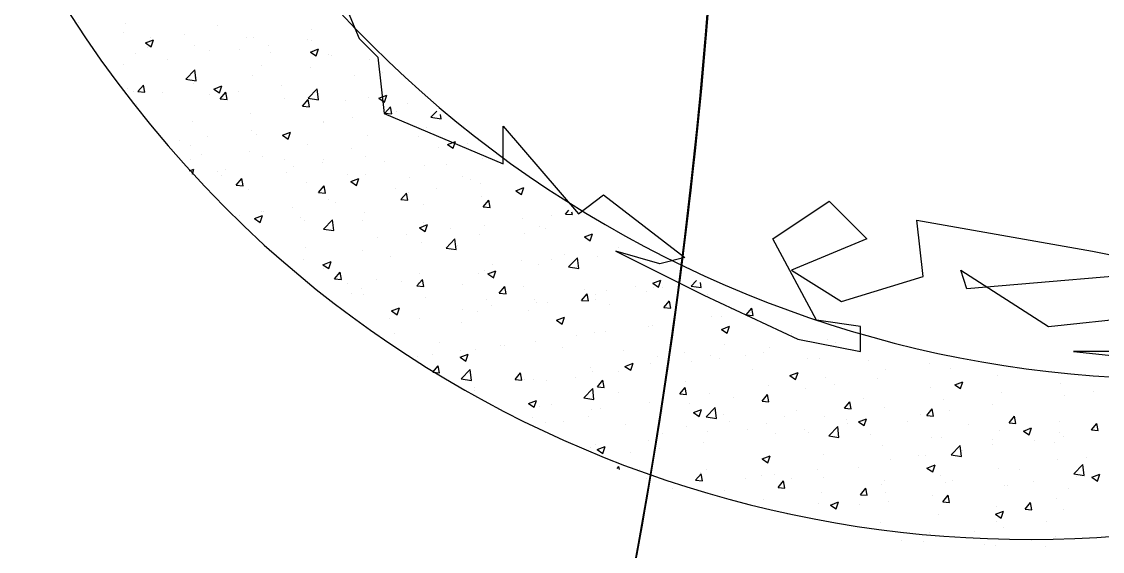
# Model space of a CAD drawing. Extents: x 652 to 897, y 187 to 370.
# Drawn here: x 831.8909 to 832.3383, y 221.514 to 221.7333 of the extents above; entities that cross this region are included whole.
import ezdxf

# ---------------------------------------------------------------- set-up
doc = ezdxf.new("R2010")
doc.units = 0
doc.layers.get('0').update_dxf_attribs({"linetype": 'CONTINUOUS'})
doc.layers.add('40', color=3, linetype='CONTINUOUS')
doc.layers.add('ROAD', color=1, linetype='CONTINUOUS')

# ---------------------------------------------------------------- blocks, each defined once
blk = doc.blocks.new('PLANT90')
for start, end in [(98.1984, 120.32897), (53.1984, 75.32897), (143.1984, 165.32897), (8.1984, 30.32897), (188.1984, 210.32897), (323.1984, 345.32897), (233.1984, 255.32897), (278.1984, 300.32897)]:
    blk.add_arc((121.22, -11.9), 5000, start, end)
blk = doc.blocks.new('WH34')
at = {"layer": '40', "color": 3}
for p, q in [((-235.89, -152.74), (-235.89, -152.74)), ((-225.78, -152.83), (-225.78, -152.83)), ((-226.06, -154.72), (-226.06, -154.72)), ((-212.72, -155.28), (-212.72, -155.28)), ((-205.56, -153.36), (-205.56, -153.36)), ((-185.12, -154.22), (-185.12, -154.22)), ((-221.35, -157.08), (-219.6, -156.41)), ((-221.35, -157.08), (-220.11, -157.92)), ((-220.14, -155.87), (-220.14, -155.87)), ((-220.11, -157.92), (-219.6, -156.41)), ((-210.58, -157.58), (-210.58, -157.58)), ((-199.37, -155.85), (-199.37, -155.85)), ((-197.74, -155.82), (-197.74, -155.82)), ((-186.03, -156.41), (-186.03, -156.41)), ((-185.12, -156.47), (-185.12, -156.47)), ((-223.56, -159.46), (-223.56, -159.46)), ((-220.79, -158.08), (-220.79, -158.08)), ((-207.45, -158.64), (-207.45, -158.64)), ((-200.84, -158.54), (-200.84, -158.54)), ((-194.58, -157.72), (-194.58, -157.72)), ((-194.1, -159.21), (-194.1, -159.21)), ((-185.42, -159.08), (-183.67, -158.41)), ((-185.42, -159.08), (-184.18, -159.92)), ((-184.18, -159.92), (-183.67, -158.41)), ((-181.43, -159.61), (-181.43, -159.61)), ((-180.76, -159.77), (-180.76, -159.77)), ((-226.1, -161.86), (-226.1, -161.86)), ((-216.63, -160.62), (-216.63, -160.62)), ((-196.01, -162.11), (-196.01, -162.11)), ((-172.44, -160.67), (-172.44, -160.67)), ((-212.54, -164.99), (-210.6, -162.96)), ((-210.32, -165.34), (-210.6, -162.96)), ((-210.59, -164.61), (-210.59, -164.61)), ((-198.05, -164.15), (-198.05, -164.15)), ((-185.42, -162.55), (-185.42, -162.55)), ((-175.9, -164.25), (-175.9, -164.25)), ((-169.64, -163.43), (-169.64, -163.43)), ((-225.17, -167.12), (-225.17, -167.12)), ((-222.96, -167.71), (-221.76, -166.27)), ((-221.47, -167.84), (-221.76, -166.27)), ((-212.54, -164.99), (-210.32, -165.33)), ((-210.88, -165.91), (-210.88, -165.91)), ((-206.43, -167.14), (-204.68, -166.47)), ((-205.19, -167.98), (-204.68, -166.47)), ((-191.69, -166.33), (-191.69, -166.33)), ((-185.86, -169.13), (-183.92, -167.1)), ((-183.64, -169.47), (-183.92, -167.1)), ((-223.87, -167.78), (-223.87, -167.78)), ((-222.96, -167.71), (-221.47, -167.84)), ((-217.69, -167.99), (-217.69, -167.99)), ((-207.42, -168.4), (-207.42, -168.4)), ((-206.43, -167.14), (-205.18, -167.98)), ((-205.03, -169.28), (-203.82, -167.84)), ((-205.03, -169.28), (-203.53, -169.41)), ((-204.35, -168.56), (-204.35, -168.56)), ((-203.54, -169.41), (-203.82, -167.84)), ((-201.16, -167.58), (-201.16, -167.58)), ((-191, -169.12), (-191, -169.12)), ((-187.1, -170.84), (-185.89, -169.41)), ((-185.6, -170.98), (-185.89, -169.41)), ((-185.86, -169.13), (-183.64, -169.47)), ((-172.74, -168.99), (-172.74, -168.99)), ((-170.5, -169.14), (-168.75, -168.47)), ((-170.5, -169.14), (-169.26, -169.98)), ((-169.26, -169.99), (-168.75, -168.48)), ((-223.21, -170.48), (-223.21, -170.48)), ((-187.1, -170.84), (-185.6, -170.98)), ((-185.72, -170.87), (-185.72, -170.87)), ((-177.66, -169.68), (-177.66, -169.68)), ((-169.17, -172.41), (-167.96, -170.98)), ((-167.67, -172.55), (-167.96, -170.98)), ((-164.31, -170.25), (-164.31, -170.25)), ((-198.35, -172.47), (-198.35, -172.47)), ((-182.48, -174.11), (-182.48, -174.11)), ((-176.22, -173.29), (-176.22, -173.29)), ((-169.17, -172.41), (-167.67, -172.54)), ((-167.89, -172.02), (-167.89, -172.02)), ((-166.75, -172.04), (-166.75, -172.04)), ((-159.18, -173.26), (-157.9, -171.93)), ((-159.18, -173.26), (-156.96, -173.61)), ((-156.96, -173.61), (-157.07, -172.65)), ((-211.19, -174.23), (-211.19, -174.23)), ((-198.27, -176.19), (-198.27, -176.19)), ((-191.51, -177.21), (-189.76, -176.54)), ((-190.26, -178.05), (-189.76, -176.54)), ((-182.47, -174.53), (-182.47, -174.53)), ((-160.21, -175.56), (-160.21, -175.56)), ((-214, -178.26), (-214, -178.26)), ((-207.74, -177.44), (-207.74, -177.44)), ((-197.05, -177.03), (-197.05, -177.03)), ((-191.51, -177.21), (-190.26, -178.05)), ((-173.04, -177.32), (-173.04, -177.32)), ((-161.9, -177.51), (-161.9, -177.51)), ((-155.58, -179.21), (-153.83, -178.54)), ((-154.34, -180.05), (-153.83, -178.54)), ((-211.63, -179.53), (-211.63, -179.53)), ((-198.66, -180.79), (-198.66, -180.79)), ((-186.03, -179.19), (-186.03, -179.19)), ((-176.48, -180.02), (-176.48, -180.02)), ((-157.54, -179.82), (-157.54, -179.82)), ((-155.58, -179.21), (-154.33, -180.05)), ((-151.28, -179), (-151.28, -179)), ((-211.49, -182.55), (-211.49, -182.55)), ((-209.21, -181.33), (-209.21, -181.33)), ((-195.87, -181.89), (-195.87, -181.89)), ((-191.06, -182.52), (-191.06, -182.52)), ((-182.8, -183.15), (-182.8, -183.15)), ((-182.52, -182.46), (-182.52, -182.46)), ((-173.33, -181.9), (-173.33, -181.9)), ((-169.18, -183.02), (-169.18, -183.02)), ((-155.83, -183.59), (-155.83, -183.59)), ((-147.88, -182.28), (-147.88, -182.28)), ((-211.74, -184.97), (-210.76, -184.6)), ((-211.11, -185.65), (-210.76, -184.6)), ((-205.64, -185.02), (-205.64, -185.02)), ((-203.94, -184.69), (-203.94, -184.69)), ((-190.6, -185.25), (-190.6, -185.25)), ((-189.06, -183.97), (-189.06, -183.97)), ((-177.25, -185.82), (-177.25, -185.82)), ((-173.35, -185.64), (-173.35, -185.64)), ((-160.51, -183.88), (-160.51, -183.88)), ((-204.85, -186.05), (-204.85, -186.05)), ((-201.56, -188.08), (-200.35, -186.64)), ((-201.56, -188.08), (-200.07, -188.21)), ((-200.07, -188.21), (-200.36, -186.65)), ((-186.33, -187.51), (-186.33, -187.51)), ((-183.63, -189.65), (-182.42, -188.21)), ((-182.14, -189.78), (-182.42, -188.22)), ((-176.58, -187.27), (-174.83, -186.6)), ((-176.58, -187.27), (-175.34, -188.11)), ((-175.34, -188.11), (-174.83, -186.6)), ((-163.91, -186.38), (-163.91, -186.38)), ((-152.35, -186.26), (-152.35, -186.26)), ((-150.56, -186.94), (-150.56, -186.94)), ((-148.39, -187.61), (-148.39, -187.61)), ((-198.96, -189.11), (-198.96, -189.11)), ((-183.63, -189.65), (-182.13, -189.78)), ((-166.93, -188.76), (-166.93, -188.76)), ((-165.7, -191.22), (-164.49, -189.78)), ((-164.2, -191.35), (-164.49, -189.78)), ((-164.12, -189.68), (-164.12, -189.68)), ((-157.86, -188.86), (-157.86, -188.86)), ((-148.19, -190.6), (-148.19, -190.6)), ((-140.65, -189.28), (-138.9, -188.6)), ((-140.65, -189.28), (-139.41, -190.11)), ((-139.41, -190.12), (-138.91, -188.61)), ((-189.38, -193.01), (-189.38, -193.01)), ((-181.51, -191.27), (-181.51, -191.27)), ((-179.91, -191.76), (-179.91, -191.76)), ((-165.7, -191.22), (-164.2, -191.35)), ((-160.82, -192.2), (-160.82, -192.2)), ((-147.77, -192.79), (-146.56, -191.35)), ((-147.77, -192.79), (-146.27, -192.92)), ((-146.27, -192.92), (-146.56, -191.35)), ((-200.84, -194.6), (-200.84, -194.6)), ((-197.59, -195.34), (-195.84, -194.67)), ((-197.59, -195.34), (-196.35, -196.18)), ((-196.35, -196.18), (-195.84, -194.67)), ((-196.09, -193.77), (-196.09, -193.77)), ((-195.63, -193.83), (-195.63, -193.83)), ((-187.5, -195.17), (-187.5, -195.17)), ((-173.65, -193.96), (-173.65, -193.96)), ((-132.92, -194.57), (-132.92, -194.57)), ((-129.83, -194.36), (-129.11, -193.5)), ((-129.83, -194.36), (-128.34, -194.49)), ((-128.34, -194.49), (-128.44, -193.93)), ((-199.26, -197.44), (-199.26, -197.44)), ((-186.64, -195.83), (-186.64, -195.83)), ((-182.55, -197.62), (-180.6, -195.59)), ((-182.55, -197.62), (-180.32, -197.96)), ((-180.33, -197.96), (-180.6, -195.59)), ((-174.15, -195.73), (-174.15, -195.73)), ((-161.66, -197.34), (-159.91, -196.67)), ((-161.66, -197.34), (-160.42, -198.18)), ((-160.81, -196.29), (-160.81, -196.29)), ((-160.42, -198.18), (-159.91, -196.67)), ((-154.97, -197.47), (-154.97, -197.47)), ((-147.46, -196.86), (-147.46, -196.86)), ((-139.18, -195.39), (-139.18, -195.39)), ((-135.51, -197.05), (-135.51, -197.05)), ((-134.12, -197.42), (-134.12, -197.42)), ((-170.69, -199.54), (-170.69, -199.54)), ((-164.44, -198.72), (-164.44, -198.72)), ((-155.87, -201.76), (-153.92, -199.73)), ((-153.64, -202.1), (-153.92, -199.73)), ((-148.49, -198.92), (-148.49, -198.92)), ((-138.8, -198.68), (-138.8, -198.68)), ((-125.73, -199.34), (-123.98, -198.67)), ((-125.73, -199.34), (-124.49, -200.18)), ((-124.49, -200.18), (-123.98, -198.67)), ((-186.48, -201.62), (-186.48, -201.62)), ((-173.96, -202.28), (-173.96, -202.28)), ((-161.12, -200.52), (-161.12, -200.52)), ((-155.87, -201.76), (-153.64, -202.1)), ((-153.38, -201.18), (-153.38, -201.18)), ((-118.23, -201.66), (-118.23, -201.66)), ((-186.94, -204.16), (-186.94, -204.16)), ((-182.67, -205.4), (-180.92, -204.73)), ((-181.42, -206.24), (-180.92, -204.73)), ((-167.96, -203.68), (-167.96, -203.68)), ((-139.5, -204.43), (-139.5, -204.43)), ((-132.81, -204.16), (-132.81, -204.16)), ((-130.03, -203.18), (-130.03, -203.18)), ((-129.19, -205.89), (-127.24, -203.86)), ((-126.96, -206.24), (-127.24, -203.87)), ((-122.98, -203.61), (-122.98, -203.61)), ((-182.67, -205.4), (-181.42, -206.24)), ((-182.54, -206.18), (-182.54, -206.18)), ((-180.16, -208.45), (-178.95, -207.02)), ((-178.67, -208.59), (-178.96, -207.02)), ((-147.39, -206.67), (-147.39, -206.67)), ((-146.74, -207.4), (-144.99, -206.73)), ((-145.76, -205.25), (-145.76, -205.25)), ((-145.5, -208.25), (-144.99, -206.74)), ((-135.81, -205.37), (-135.81, -205.37)), ((-129.19, -205.89), (-126.96, -206.24)), ((-180.16, -208.45), (-178.67, -208.59)), ((-179.02, -208.5), (-179.02, -208.5)), ((-177.27, -209.4), (-177.27, -209.4)), ((-171.01, -208.58), (-171.01, -208.58)), ((-165.67, -209.07), (-165.67, -209.07)), ((-162.23, -210.02), (-161.02, -208.59)), ((-161.97, -209.17), (-161.97, -209.17)), ((-161.54, -207.33), (-161.54, -207.33)), ((-161.42, -208.84), (-161.42, -208.84)), ((-160.73, -210.16), (-161.02, -208.59)), ((-148.8, -207.24), (-148.8, -207.24)), ((-146.74, -207.4), (-145.49, -208.24)), ((-110.81, -209.41), (-109.06, -208.73)), ((-110.81, -209.41), (-109.57, -210.25)), ((-109.57, -210.25), (-109.06, -208.74)), ((-105.09, -208.89), (-105.09, -208.89)), ((-102.5, -210.03), (-101.34, -208.82)), ((-100.28, -210.38), (-100.41, -209.25)), ((-176.55, -211.67), (-176.55, -211.67)), ((-174.26, -210.6), (-174.26, -210.6)), ((-162.23, -210.02), (-160.73, -210.15)), ((-152.33, -209.63), (-152.33, -209.63)), ((-144.3, -211.59), (-143.09, -210.16)), ((-144.3, -211.59), (-142.8, -211.72)), ((-142.8, -211.73), (-143.09, -210.16)), ((-138.98, -210.2), (-138.98, -210.2)), ((-126.37, -213.16), (-125.16, -211.72)), ((-125.64, -210.76), (-125.64, -210.76)), ((-124.87, -213.29), (-125.16, -211.73)), ((-120.82, -210.96), (-120.82, -210.96)), ((-114.56, -210.14), (-114.56, -210.14)), ((-112.29, -211.32), (-112.29, -211.32)), ((-110.65, -210.33), (-110.65, -210.33)), ((-108.68, -210.41), (-108.68, -210.41)), ((-102.5, -210.03), (-100.28, -210.38)), ((-173.75, -211.86), (-173.75, -211.86)), ((-160.4, -212.43), (-160.4, -212.43)), ((-147.06, -212.99), (-147.06, -212.99)), ((-136.61, -213.04), (-136.61, -213.04)), ((-136.12, -213.69), (-136.12, -213.69)), ((-133.71, -213.55), (-133.71, -213.55)), ((-126.37, -213.16), (-124.87, -213.29)), ((-123.28, -211.93), (-123.28, -211.93)), ((-123.26, -212.91), (-123.26, -212.91)), ((-120.37, -214.12), (-120.37, -214.12)), ((-108.43, -214.73), (-107.23, -213.29)), ((-106.94, -214.86), (-107.23, -213.3)), ((-98.95, -211.89), (-98.95, -211.89)), ((-167.74, -215.47), (-165.99, -214.8)), ((-167.74, -215.47), (-166.5, -216.31)), ((-166.5, -216.31), (-165.99, -214.8)), ((-152.33, -215.11), (-152.33, -215.11)), ((-149.1, -215.57), (-149.1, -215.57)), ((-146.07, -214.29), (-146.07, -214.29)), ((-137.84, -215.42), (-137.84, -215.42)), ((-108.43, -214.73), (-106.94, -214.86)), ((-107.02, -214.68), (-107.02, -214.68)), ((-93.68, -215.25), (-93.68, -215.25)), ((-90.5, -216.3), (-89.3, -214.86)), ((-90.5, -216.3), (-89.01, -216.43)), ((-89.62, -215.85), (-89.62, -215.85)), ((-89.01, -216.43), (-89.3, -214.86)), ((-168.12, -217.19), (-168.12, -217.19)), ((-161.73, -217.17), (-161.73, -217.17)), ((-152.42, -217.92), (-152.42, -217.92)), ((-131.82, -217.47), (-130.06, -216.8)), ((-131.82, -217.47), (-130.57, -218.31)), ((-130.57, -218.31), (-130.07, -216.8)), ((-111.67, -218.75), (-111.67, -218.75)), ((-110.96, -218.65), (-110.96, -218.65)), ((-97.97, -216.78), (-97.97, -216.78)), ((-95.89, -219.47), (-94.14, -218.8)), ((-95.88, -216.68), (-95.88, -216.68)), ((-94.64, -220.31), (-94.14, -218.8)), ((-167, -220.42), (-167, -220.42)), ((-127.39, -220.83), (-127.39, -220.83)), ((-123.58, -220.25), (-123.58, -220.25)), ((-121.14, -220), (-121.14, -220)), ((-95.89, -219.47), (-94.64, -220.31)), ((-80.56, -220.32), (-80.56, -220.32)), ((-157.3, -222.34), (-157.3, -222.34)), ((-143.96, -222.9), (-143.96, -222.9)), ((-143.18, -222.9), (-143.18, -222.9)), ((-136.42, -222.01), (-136.42, -222.01)), ((-130.61, -223.47), (-130.61, -223.47)), ((-95.14, -222.83), (-95.14, -222.83)), ((-85.44, -223.34), (-85.44, -223.34)), ((-72.81, -221.74), (-72.81, -221.74)), ((-70.94, -222.39), (-70.94, -222.39)), ((-162.03, -225.49), (-162.03, -225.49)), ((-158.91, -224.97), (-158.91, -224.97)), ((-152.82, -225.53), (-151.07, -224.86)), ((-152.82, -225.53), (-151.58, -226.37)), ((-152.65, -224.15), (-152.65, -224.15)), ((-151.58, -226.37), (-151.07, -224.86)), ((-149.4, -223.89), (-149.4, -223.89)), ((-117.27, -224.03), (-117.27, -224.03)), ((-109.72, -225.33), (-109.72, -225.33)), ((-103.92, -224.6), (-103.92, -224.6)), ((-98.27, -225.1), (-98.27, -225.1)), ((-96.2, -225.71), (-96.2, -225.71)), ((-90.57, -225.16), (-90.57, -225.16)), ((-86.73, -224.47), (-86.73, -224.47)), ((-77.23, -225.72), (-77.23, -225.72)), ((-74.57, -225.81), (-74.57, -225.81)), ((-158.76, -228.83), (-157.55, -227.39)), ((-157.27, -228.96), (-157.56, -227.39)), ((-152.55, -230.25), (-150.61, -228.22)), ((-150.33, -230.59), (-150.61, -228.22)), ((-124.3, -227.83), (-124.3, -227.83)), ((-116.89, -227.54), (-115.14, -226.86)), ((-116.89, -227.54), (-115.65, -228.37)), ((-115.65, -228.38), (-115.14, -226.87)), ((-111.26, -226.98), (-111.26, -226.98)), ((-102.45, -226.54), (-102.45, -226.54)), ((-89.15, -228.31), (-89.15, -228.31)), ((-63.88, -226.29), (-63.88, -226.29)), ((-60.13, -228.19), (-60.13, -228.19)), ((-50.54, -226.85), (-50.54, -226.85)), ((-46, -228.1), (-46, -228.1)), ((-158.76, -228.83), (-157.27, -228.96)), ((-152.55, -230.25), (-150.33, -230.59)), ((-140.83, -230.4), (-139.62, -228.96)), ((-140.83, -230.4), (-139.33, -230.53)), ((-139.33, -230.53), (-139.62, -228.96)), ((-138.87, -230.33), (-138.87, -230.33)), ((-136.72, -230.34), (-136.72, -230.34)), ((-127.71, -229.86), (-127.71, -229.86)), ((-123.89, -228.58), (-123.89, -228.58)), ((-122.9, -231.97), (-121.69, -230.53)), ((-121.4, -232.1), (-121.69, -230.53)), ((-118.24, -228.62), (-118.24, -228.62)), ((-80.96, -229.54), (-79.21, -228.87)), ((-80.96, -229.54), (-79.72, -230.38)), ((-79.72, -230.38), (-79.21, -228.87)), ((-73.12, -230.06), (-73.12, -230.06)), ((-61.79, -230.18), (-61.79, -230.18)), ((-35.86, -229.56), (-35.86, -229.56)), ((-149.76, -232.76), (-149.76, -232.76)), ((-149.71, -232.21), (-149.71, -232.21)), ((-133.97, -230.69), (-133.97, -230.69)), ((-125.87, -234.38), (-123.92, -232.36)), ((-123.65, -234.73), (-123.93, -232.36)), ((-122.9, -231.97), (-121.4, -232.1)), ((-104.96, -233.53), (-103.76, -232.1)), ((-103.47, -233.67), (-103.76, -232.1)), ((-103.73, -230.82), (-103.73, -230.82)), ((-85.74, -231.66), (-85.74, -231.66)), ((-77.52, -232.25), (-77.52, -232.25)), ((-71.26, -231.42), (-71.26, -231.42)), ((-50.44, -232.06), (-50.44, -232.06)), ((-45.04, -231.54), (-43.29, -230.87)), ((-45.04, -231.54), (-43.79, -232.38)), ((-43.79, -232.38), (-43.29, -230.87)), ((-21.99, -231.28), (-21.99, -231.28)), ((-14.8, -232.99), (-14.8, -232.99)), ((-137.9, -235.6), (-136.15, -234.93)), ((-136.66, -236.44), (-136.15, -234.93)), ((-125.87, -234.38), (-123.65, -234.73)), ((-118.3, -233.32), (-118.3, -233.32)), ((-111.56, -235.3), (-111.56, -235.3)), ((-104.96, -233.53), (-103.47, -233.67)), ((-98.58, -233.42), (-98.58, -233.42)), ((-93.3, -234.33), (-93.3, -234.33)), ((-87.03, -235.1), (-85.83, -233.67)), ((-87.03, -235.1), (-85.54, -235.23)), ((-85.54, -235.24), (-85.83, -233.67)), ((-69.1, -236.67), (-67.9, -235.24)), ((-67.61, -236.81), (-67.9, -235.24)), ((-65.02, -234.56), (-65.02, -234.56)), ((-47.6, -234.75), (-47.6, -234.75)), ((-34.97, -233.15), (-34.97, -233.15)), ((-21.06, -233.81), (-21.06, -233.81)), ((-137.9, -235.6), (-136.65, -236.44)), ((-135.48, -236.24), (-135.48, -236.24)), ((-132.88, -235.82), (-132.88, -235.82)), ((-124.19, -236.9), (-124.19, -236.9)), ((-122.13, -236.81), (-122.13, -236.81)), ((-109.03, -236.4), (-109.03, -236.4)), ((-108.79, -237.37), (-108.79, -237.37)), ((-102.77, -235.57), (-102.77, -235.57)), ((-101.97, -237.6), (-100.22, -236.93)), ((-101.97, -237.6), (-100.73, -238.44)), ((-100.73, -238.44), (-100.22, -236.93)), ((-99.19, -238.52), (-97.24, -236.49)), ((-96.97, -238.87), (-97.24, -236.49)), ((-79.6, -237.06), (-79.6, -237.06)), ((-69.1, -236.67), (-67.61, -236.8)), ((-60.43, -236.51), (-60.43, -236.51)), ((-51.17, -238.24), (-49.97, -236.8)), ((-49.68, -238.37), (-49.97, -236.81)), ((-46.32, -237.13), (-46.32, -237.13)), ((-36.85, -235.89), (-36.85, -235.89)), ((-137.03, -238.66), (-137.03, -238.66)), ((-134.29, -239.72), (-134.29, -239.72)), ((-130.21, -239.6), (-130.21, -239.6)), ((-124.82, -238.48), (-124.82, -238.48)), ((-99.19, -238.52), (-96.97, -238.87)), ((-95.44, -237.93), (-95.44, -237.93)), ((-94.18, -239.57), (-94.18, -239.57)), ((-86.05, -239.99), (-86.05, -239.99)), ((-82.1, -238.5), (-82.1, -238.5)), ((-73.42, -238.39), (-73.42, -238.39)), ((-68.75, -239.06), (-68.75, -239.06)), ((-68.37, -240.04), (-68.37, -240.04)), ((-66.04, -239.6), (-64.29, -238.93)), ((-66.04, -239.6), (-64.8, -240.44)), ((-64.8, -240.44), (-64.29, -238.93)), ((-55.41, -239.63), (-55.41, -239.63)), ((-52.58, -237.96), (-52.58, -237.96)), ((-51.17, -238.24), (-49.68, -238.37)), ((-33.24, -239.81), (-32.03, -238.37)), ((-33.24, -239.81), (-31.74, -239.94)), ((-31.75, -239.94), (-32.03, -238.38)), ((-22.29, -239.6), (-22.29, -239.6)), ((-15.31, -241.38), (-14.1, -239.94)), ((-13.81, -241.51), (-14.1, -239.94)), ((-116.86, -240.16), (-116.86, -240.16)), ((-108.76, -242.07), (-108.76, -242.07)), ((-103.52, -240.73), (-103.52, -240.73)), ((-98.88, -241.75), (-98.88, -241.75)), ((-90.17, -241.29), (-90.17, -241.29)), ((-84.09, -242.11), (-84.09, -242.11)), ((-77.83, -241.28), (-77.83, -241.28)), ((-76.83, -241.86), (-76.83, -241.86)), ((-72.51, -242.66), (-70.56, -240.63)), ((-70.29, -243.01), (-70.56, -240.63)), ((-63.48, -242.42), (-63.48, -242.42)), ((-42.06, -240.19), (-42.06, -240.19)), ((-35.28, -241.47), (-35.28, -241.47)), ((-30.11, -241.61), (-28.36, -240.93)), ((-30.11, -241.61), (-28.87, -242.44)), ((-28.87, -242.45), (-28.36, -240.94)), ((-28.72, -240.75), (-28.72, -240.75)), ((-22.31, -241.97), (-22.31, -241.97)), ((-15.37, -241.32), (-15.37, -241.32)), ((-15.31, -241.38), (-13.81, -241.51)), ((-123.34, -244.57), (-123.34, -244.57)), ((-111.87, -243.62), (-111.87, -243.62)), ((-99.88, -244.19), (-99.88, -244.19)), ((-72.51, -242.66), (-70.29, -243.01)), ((-50.14, -242.98), (-50.14, -242.98)), ((-47.9, -243.07), (-47.9, -243.07)), ((-45.83, -246.8), (-43.88, -244.77)), ((-43.61, -247.15), (-43.88, -244.77)), ((-36.89, -244.47), (-36.89, -244.47)), ((-36.79, -243.55), (-36.79, -243.55)), ((-27.64, -243.67), (-27.64, -243.67)), ((-23.44, -244.11), (-23.44, -244.11)), ((-21.38, -242.85), (-21.38, -242.85)), ((-124.5, -245.22), (-124.5, -245.22)), ((-122.98, -245.66), (-121.22, -244.99)), ((-122.98, -245.66), (-121.73, -246.5)), ((-121.73, -246.51), (-121.23, -244.99)), ((-115.61, -246.26), (-115.61, -246.26)), ((-109.35, -245.43), (-109.35, -245.43)), ((-87.05, -247.67), (-85.3, -246.99)), ((-85.8, -248.51), (-85.3, -247)), ((-73.72, -246.71), (-73.72, -246.71)), ((-60.74, -244.83), (-60.74, -244.83)), ((-52.9, -247), (-52.9, -247)), ((-51.47, -246.97), (-51.47, -246.97)), ((-45.83, -246.8), (-43.6, -247.14)), ((-43.43, -245.75), (-43.43, -245.75)), ((-118.61, -249.79), (-118.22, -249.33)), ((-118.1, -250), (-118.22, -249.34)), ((-87.05, -247.67), (-85.8, -248.51)), ((-86.35, -248.31), (-86.35, -248.31)), ((-66.05, -249.48), (-66.05, -249.48)), ((-59.15, -247.82), (-59.15, -247.82)), ((-51.12, -249.67), (-49.37, -249)), ((-49.88, -250.51), (-49.37, -249)), ((-22.59, -247.92), (-22.59, -247.92)), ((-19.15, -250.94), (-17.2, -248.91)), ((-16.92, -251.28), (-17.2, -248.91)), ((-16.32, -247.46), (-16.32, -247.46)), ((-113.76, -250.08), (-113.76, -250.08)), ((-101.5, -252.34), (-100.29, -250.9)), ((-100.42, -250.64), (-100.42, -250.64)), ((-100, -252.47), (-100.29, -250.91)), ((-99.19, -250.07), (-99.19, -250.07)), ((-87.07, -251.21), (-87.07, -251.21)), ((-84.41, -251.14), (-84.41, -251.14)), ((-74.94, -249.9), (-74.94, -249.9)), ((-73.73, -251.77), (-73.73, -251.77)), ((-51.12, -249.67), (-49.88, -250.51)), ((-48.21, -251.4), (-48.21, -251.4)), ((-35.58, -249.8), (-35.58, -249.8)), ((-30.9, -249.96), (-30.9, -249.96)), ((-19.15, -250.94), (-16.92, -251.28)), ((-18.49, -251.46), (-18.49, -251.46)), ((-15.19, -251.67), (-13.44, -251)), ((-15.19, -251.67), (-13.95, -252.51)), ((-13.95, -252.51), (-13.44, -251)), ((-112.17, -251.94), (-112.17, -251.94)), ((-106.46, -254.05), (-106.46, -254.05)), ((-101.5, -252.34), (-100, -252.47)), ((-90.67, -251.97), (-90.67, -251.97)), ((-83.56, -253.91), (-82.36, -252.47)), ((-83.56, -253.91), (-82.07, -254.04)), ((-82.07, -254.04), (-82.36, -252.47)), ((-80.63, -251.98), (-80.63, -251.98)), ((-65.63, -255.48), (-64.43, -254.04)), ((-64.14, -255.61), (-64.43, -254.04)), ((-61.04, -253.16), (-61.04, -253.16)), ((-60.38, -252.33), (-60.38, -252.33)), ((-47.03, -252.9), (-47.03, -252.9)), ((-45.48, -252.46), (-45.48, -252.46)), ((-34.22, -253.53), (-34.22, -253.53)), ((-33.69, -253.46), (-33.69, -253.46)), ((-27.96, -252.71), (-27.96, -252.71)), ((-20.34, -254.03), (-20.34, -254.03)), ((-95.21, -254.48), (-95.21, -254.48)), ((-74.03, -255.03), (-74.03, -255.03)), ((-65.63, -255.48), (-64.14, -255.61)), ((-60.06, -254.97), (-60.06, -254.97)), ((-50, -255.61), (-50, -255.61)), ((-47.7, -257.05), (-46.5, -255.61)), ((-46.21, -257.18), (-46.5, -255.61)), ((-22.9, -256.24), (-22.9, -256.24)), ((-86.65, -256.63), (-86.65, -256.63)), ((-74.64, -257.47), (-74.64, -257.47)), ((-72.12, -257.73), (-70.37, -257.06)), ((-72.12, -257.73), (-70.88, -258.57)), ((-70.88, -258.57), (-70.38, -257.06)), ((-65.73, -257.68), (-65.73, -257.68)), ((-59.47, -256.86), (-59.47, -256.86)), ((-47.7, -257.05), (-46.21, -257.18)), ((-35.88, -258.12), (-35.88, -258.12)), ((-29.77, -258.61), (-28.56, -257.18)), ((-29.77, -258.61), (-28.28, -258.75)), ((-28.28, -258.75), (-28.57, -257.18)), ((-21.35, -258.71), (-21.35, -258.71)), ((-81.52, -259.76), (-81.52, -259.76)), ((-48.51, -259.72), (-48.51, -259.72)), ((-36.2, -259.73), (-34.45, -259.06)), ((-36.2, -259.73), (-34.95, -260.57)), ((-35.93, -261.21), (-35.93, -261.21)), ((-34.95, -260.58), (-34.45, -259.06)), ((-61.35, -261.48), (-61.35, -261.48)), ((-40.79, -263.39), (-40.79, -263.39)), ((-34.53, -262.57), (-34.53, -262.57)), ((-25.07, -261.32), (-25.07, -261.32)), ((-56.58, -265.47), (-56.58, -265.47)), ((-51.9, -265.67), (-51.9, -265.67)), ((-50.51, -263.72), (-50.51, -263.72)), ((-23.2, -264.57), (-23.2, -264.57)), ((-38.56, -266.24), (-38.56, -266.24)), ((-36.19, -266.44), (-36.19, -266.44)), ((-25.21, -266.8), (-25.21, -266.8))]:
    blk.add_line(p, q, dxfattribs=at)
for points in [[(-181.64, -139.74), (-174.81, -156.11), (-170.72, -160.2), (-169.35, -172.48), (-143.42, -183.39), (-143.42, -175.2), (-127.04, -194.3), (-121.58, -190.21), (-103.83, -203.85), (-109.29, -205.21), (-118.85, -202.48), (-99.74, -212.03), (-79.26, -221.58), (-65.61, -224.31), (-65.61, -218.85), (-75.17, -217.49), (-84.72, -199.76), (-72.44, -191.57), (-64.25, -199.76), (-80.63, -206.58), (-69.71, -213.4), (-51.96, -207.94), (-53.33, -195.66), (-15.1, -202.48), (5.37, -206.58), (-42.41, -210.67), (-43.77, -206.58), (-24.66, -218.85), (13.56, -214.76)], [(1.28, -224.31), (-19.2, -224.31), (32.67, -229.77)]]:
    blk.add_lwpolyline(points, dxfattribs=at)
for centre, radius, start, end in [((3.62, 18.35), 248.62, 147.5437, 215.7516), ((-28.96, -16.89), 248.31, 153.0525, 227.8925), ((-22.12, -12.48), 256.18, 227.4192, 337.2791)]:
    blk.add_arc(centre, radius, start, end, dxfattribs=at)

msp = doc.modelspace()

# ---------------------------------------------------------------- hatches: boundary and pattern name
h = msp.add_hatch()
h.set_pattern_fill('AR-SAND,_O', color=3, scale=0.015)
h.set_pattern_definition([(37.5, (621.5108, 27.919), (-0.0240005, 0.7341199), [0, -0.57912, 0, -0.6477, 0, -0.619125]), (7.5, (621.5108, 27.919), (0.674285, 1.0752377), [0, -0.31242, 0, -0.52197, 0, -0.200025]), (327.5, (621.04217, 27.919), (1.1864886, 0.0021558), [0, -0.1905, 0, -0.6858, 0, -0.89535]), (317.5, (621.0422, 27.919), (1.1453347, 0.334394), [0, -0.09525, 0, -0.44958, 0, -0.51435])])
h.paths.add_polyline_path([(841.74247, 220.79224), (844.24247, 220.79224), (844.24247, 219.29224), (841.74247, 219.29224)], flags=17)
edge = h.paths.add_edge_path()
edge.add_line((829.12775, 206.58747), (856.57996, 206.66963))
edge.add_arc((856.57397, 208.66963), 2, 270.17148, 416.7596)
edge.add_arc((874.78416, 236.45493), 31.22099, 197.129267, 236.759601, ccw=False)
edge.add_arc((843.03676, 226.6704), 2, 17.12927, 162.50637)
edge.add_arc((811.35223, 236.65663), 31.22099, 302.336358, 342.506365, ccw=False)
edge.add_arc((829.12176, 208.58746), 2, 122.33636, 270.17148)
edge = h.paths.add_edge_path()
edge.add_spline(control_points=[(842.99247, 221.80548), (842.44982, 221.8474), (840.847, 221.9712), (840.29884, 218.87084), (842.80096, 216.01731), (843.91483, 209.55908), (837.06491, 205.72445), (831.38431, 208.03653), (831.11188, 212.5691), (832.79424, 213.98378), (833.51693, 214.54358)], knot_values=[0, 0, 0, 0, 1.492724, 4.408963, 6.477104, 13.071181, 20.515409, 25.146135, 28.936947, 31.578152, 31.578152, 31.578152, 31.578152], degree=3, periodic=0)
edge.add_arc((836.00625, 212.35601), 3.31394, -104.58332, 138.69162, ccw=False)
edge.add_spline(control_points=[(835.17184, 209.14884), (835.2786, 209.11959), (835.38981, 209.09425), (835.80523, 209.0191), (836.12529, 208.99618), (837.0178, 209.02876), (837.60717, 209.15652), (838.46279, 209.50135), (838.76147, 209.65744), (839.30482, 210.01223), (839.54793, 210.20989), (839.96441, 210.63102), (840.13825, 210.85432), (840.40851, 211.30422), (840.50748, 211.53177), (840.68409, 212.14768), (840.73471, 212.56499), (840.71134, 213.45576), (840.637, 213.92692), (840.44556, 214.59444), (840.37268, 214.80304), (840.20657, 215.20499), (840.11261, 215.3995), (839.91236, 215.75985), (839.81557, 215.90927), (839.58158, 216.2477), (839.48738, 216.38232), (839.30365, 216.6606), (839.21484, 216.80046), (839.03555, 217.11092), (838.94439, 217.28218), (838.77119, 217.66139), (838.68903, 217.87075), (838.5444, 218.34119), (838.48666, 218.59769), (838.37371, 219.35165), (838.36821, 219.83884), (838.44973, 220.57544), (838.49319, 220.82393), (838.61938, 221.32134), (838.7004, 221.5674), (838.89114, 222.00863), (838.98974, 222.20126), (839.22897, 222.5824), (839.36809, 222.76919), (839.70054, 223.1308), (839.89023, 223.30262), (840.2365, 223.5415), (840.3554, 223.61274), (840.62421, 223.75276), (840.77791, 223.81848), (841.10198, 223.93199), (841.26982, 223.97524), (841.67725, 224.05632), (841.90117, 224.07693), (842.31172, 224.09443), (842.49455, 224.09004), (842.77844, 224.07737), (842.89019, 224.06996), (842.99247, 224.06234)], knot_values=[0.165506, 0.165506, 0.165506, 0.165506, 0.668423, 0.668423, 1.991582, 1.991582, 4.329378, 4.329378, 5.674595, 5.674595, 7.019812, 7.019812, 8.365029, 8.365029, 9.710246, 9.710246, 11.571568, 11.571568, 13.432889, 13.432889, 14.300617, 14.300617, 15.168346, 15.168346, 16.036074, 16.036074, 16.477211, 16.477211, 16.842477, 16.842477, 17.207743, 17.207743, 17.573009, 17.573009, 17.982694, 17.982694, 18.772221, 18.772221, 19.166984, 19.166984, 19.561747, 19.561747, 19.860292, 19.860292, 20.158838, 20.158838, 20.457383, 20.457383, 20.606655, 20.606655, 20.788226, 20.788226, 21.005446, 21.005446, 21.346043, 21.346043, 21.68664, 21.68664, 21.933876, 21.933876, 21.933876, 21.933876], degree=3, periodic=0)
edge.add_spline(control_points=[(842.99247, 224.06234), (843.09476, 224.06996), (843.20651, 224.07737), (843.4904, 224.09004), (843.67323, 224.09443), (844.08378, 224.07693), (844.3077, 224.05632), (844.71513, 223.97524), (844.88297, 223.93199), (845.20704, 223.81848), (845.36074, 223.75276), (845.62954, 223.61274), (845.74845, 223.5415), (846.09472, 223.30262), (846.28441, 223.1308), (846.61686, 222.76919), (846.75598, 222.5824), (846.99521, 222.20126), (847.09381, 222.00863), (847.28455, 221.5674), (847.36557, 221.32134), (847.49176, 220.82393), (847.53521, 220.57544), (847.61674, 219.83884), (847.61124, 219.35165), (847.49829, 218.59769), (847.44055, 218.34119), (847.29592, 217.87075), (847.21376, 217.66139), (847.04056, 217.28218), (846.9494, 217.11092), (846.77011, 216.80046), (846.6813, 216.6606), (846.49757, 216.38232), (846.40337, 216.2477), (846.16938, 215.90927), (846.07259, 215.75985), (845.87234, 215.3995), (845.77837, 215.20499), (845.61226, 214.80304), (845.53939, 214.59444), (845.34795, 213.92692), (845.27361, 213.45576), (845.25024, 212.56499), (845.30086, 212.14768), (845.47747, 211.53177), (845.57644, 211.30422), (845.8467, 210.85432), (846.02054, 210.63102), (846.43702, 210.20989), (846.68013, 210.01223), (847.22348, 209.65744), (847.52216, 209.50135), (848.37778, 209.15652), (848.96715, 209.02876), (849.85966, 208.99618), (850.17972, 209.0191), (850.59513, 209.09425), (850.70635, 209.11959), (850.81311, 209.14884)], knot_values=[0.165506, 0.165506, 0.165506, 0.165506, 0.412742, 0.412742, 0.753339, 0.753339, 1.093936, 1.093936, 1.311156, 1.311156, 1.492727, 1.492727, 1.642, 1.642, 1.940545, 1.940545, 2.23909, 2.23909, 2.537635, 2.537635, 2.932398, 2.932398, 3.327161, 3.327161, 4.116688, 4.116688, 4.526373, 4.526373, 4.891639, 4.891639, 5.256905, 5.256905, 5.622171, 5.622171, 6.063309, 6.063309, 6.931037, 6.931037, 7.798765, 7.798765, 8.666493, 8.666493, 10.527815, 10.527815, 12.389136, 12.389136, 13.734353, 13.734353, 15.07957, 15.07957, 16.424787, 16.424787, 17.770004, 17.770004, 20.1078, 20.1078, 21.430959, 21.430959, 21.933876, 21.933876, 21.933876, 21.933876], degree=3, periodic=0)
edge.add_arc((849.9787, 212.35601), 3.31394, 41.8681, 284.58332, ccw=False)
edge.add_spline(control_points=[(852.44653, 214.5678), (853.17191, 213.99663), (854.87609, 212.58103), (854.59977, 208.03654), (848.92046, 205.72444), (842.07, 209.55908), (843.184, 216.01731), (845.68611, 218.87084), (845.13795, 221.9712), (843.53513, 221.8474), (842.99247, 221.80548)], knot_values=[0, 0, 0, 0, 2.670396, 6.461208, 11.091935, 18.536162, 25.130239, 27.19838, 30.114619, 31.607343, 31.607343, 31.607343, 31.607343], degree=3, periodic=0)
h = msp.add_hatch()
h.set_pattern_fill('AR-HBONE', color=211, scale=0.002, style=0)
h.set_pattern_definition([(45, (621.5108, 27.919), (3e-17, 0.2873682), [0.6096, -0.2032]), (135, (621.65448, 28.06269), (3e-17, 0.2873682), [0.6096, -0.2032])])
edge = h.paths.add_edge_path()
edge.add_spline(control_points=[(842.99247, 223.31016), (842.8711, 223.31954), (842.73978, 223.32875), (842.40651, 223.34256), (842.19336, 223.3451), (841.78014, 223.3094), (841.58993, 223.28154), (841.24858, 223.19109), (841.10469, 223.1424), (840.81547, 223.01198), (840.67566, 222.93375), (840.42099, 222.75721), (840.31511, 222.66913), (840.11792, 222.48085), (840.02949, 222.38271), (839.86911, 222.18158), (839.79687, 222.07796), (839.60189, 221.76218), (839.5009, 221.54538), (839.2768, 220.94321), (839.19435, 220.54547), (839.12497, 219.78679), (839.13033, 219.41955), (839.21343, 218.77617), (839.27719, 218.49277), (839.45231, 217.96376), (839.56072, 217.72562), (839.78601, 217.30138), (839.90197, 217.11558), (840.12377, 216.77965), (840.22912, 216.6307), (840.42576, 216.34416), (840.5133, 216.21021), (840.69202, 215.90707), (840.78519, 215.7297), (840.95435, 215.36617), (841.03153, 215.17775), (841.23753, 214.59949), (841.34025, 214.19695), (841.5008, 213.16461), (841.4992, 212.53812), (841.33847, 211.6742), (841.25464, 211.39364), (841.02848, 210.86933), (840.88432, 210.62015), (840.52897, 210.13842), (840.31935, 209.90856), (839.60805, 209.27018), (839.02024, 208.91106), (837.74312, 208.40953), (837.05415, 208.26825), (835.97212, 208.2483), (835.56758, 208.28811), (834.80837, 208.45644), (834.45827, 208.58465), (833.86434, 208.90622), (833.61969, 209.09865), (833.3145, 209.44614), (833.21894, 209.58758), (833.05456, 209.91748), (832.98579, 210.10958), (832.89144, 210.51568), (832.86622, 210.72852), (832.86321, 211.04679), (832.86849, 211.15438), (832.87949, 211.25803)], knot_values=[0.118004, 0.118004, 0.118004, 0.118004, 0.43187, 0.43187, 0.867141, 0.867141, 1.198351, 1.198351, 1.421518, 1.421518, 1.644684, 1.644684, 1.847187, 1.847187, 2.049689, 2.049689, 2.252191, 2.252191, 2.657195, 2.657195, 3.386319, 3.386319, 4.061047, 4.061047, 4.581477, 4.581477, 5.101907, 5.101907, 5.622338, 5.622338, 6.142768, 6.142768, 6.749448, 6.749448, 7.465857, 7.465857, 8.182265, 8.182265, 9.615083, 9.615083, 11.854637, 11.854637, 13.049952, 13.049952, 14.245267, 14.245267, 15.440583, 15.440583, 17.831214, 17.831214, 20.221844, 20.221844, 21.659359, 21.659359, 23.096874, 23.096874, 24.534388, 24.534388, 25.440415, 25.440415, 26.346442, 26.346442, 27.252468, 27.252468, 27.723215, 27.723215, 27.723215, 27.723215], degree=3, periodic=0)
edge.add_arc((836.00625, 212.35601), 3.31394, 172.49457, 199.34909, ccw=False)
edge.add_spline(control_points=[(832.7207, 212.78888), (832.58154, 212.61463), (832.46824, 212.43906), (832.3061, 212.09522), (832.24618, 211.92277), (832.10273, 211.3251), (832.087, 210.85572), (832.20396, 210.10612), (832.28713, 209.81647), (832.51652, 209.29206), (832.66051, 209.06181), (833.18544, 208.44343), (833.66131, 208.11774), (834.78256, 207.65986), (835.42493, 207.5306), (836.65414, 207.48852), (837.24196, 207.55331), (838.92978, 207.96884), (839.97393, 208.53774), (841.03569, 209.57178), (841.28593, 209.87587), (841.69902, 210.52251), (841.86008, 210.86268), (842.11601, 211.65448), (842.19522, 212.11372), (842.25421, 213.33264), (842.15059, 214.11398), (841.82111, 215.22634), (841.68253, 215.5871), (841.43817, 216.09885), (841.35065, 216.26453), (841.16475, 216.58379), (841.06745, 216.73373), (840.77977, 217.15501), (840.57392, 217.43701), (840.28896, 217.94669), (840.19756, 218.1342), (840.04393, 218.54414), (839.98277, 218.76943), (839.88781, 219.33045), (839.87367, 219.67385), (839.92534, 220.3562), (839.99091, 220.69511), (840.21981, 221.34099), (840.38287, 221.65059), (840.72003, 222.02555), (840.83011, 222.12608), (841.07784, 222.30186), (841.21834, 222.37678), (841.51809, 222.49336), (841.6782, 222.53147), (842.08391, 222.59325), (842.32216, 222.59467), (842.70223, 222.58011), (842.85077, 222.56905), (842.99247, 222.55785)], knot_values=[0.066342, 0.066342, 0.066342, 0.066342, 0.887583, 0.887583, 1.577539, 1.577539, 3.139263, 3.139263, 4.166561, 4.166561, 5.193858, 5.193858, 7.215298, 7.215298, 9.236738, 9.236738, 11.044784, 11.044784, 14.595503, 14.595503, 15.908555, 15.908555, 17.221608, 17.221608, 18.764892, 18.764892, 21.187122, 21.187122, 22.398237, 22.398237, 23.003795, 23.003795, 23.609352, 23.609352, 24.598678, 24.598678, 25.106136, 25.106136, 25.613595, 25.613595, 26.353158, 26.353158, 27.092722, 27.092722, 27.832286, 27.832286, 28.131639, 28.131639, 28.430992, 28.430992, 28.777778, 28.777778, 29.339448, 29.339448, 29.72237, 29.72237, 29.72237, 29.72237], degree=3, periodic=0)
edge.add_spline(control_points=[(842.99247, 222.55785), (843.13418, 222.56905), (843.28272, 222.58011), (843.66279, 222.59467), (843.90104, 222.59325), (844.30675, 222.53147), (844.46686, 222.49336), (844.7666, 222.37678), (844.90711, 222.30186), (845.15484, 222.12608), (845.26492, 222.02555), (845.60208, 221.65059), (845.76513, 221.34099), (845.99404, 220.69511), (846.05961, 220.3562), (846.11128, 219.67385), (846.09714, 219.33045), (846.00218, 218.76943), (845.94102, 218.54414), (845.78739, 218.1342), (845.69599, 217.94669), (845.41103, 217.43701), (845.20518, 217.15501), (844.9175, 216.73373), (844.8202, 216.58379), (844.6343, 216.26453), (844.54678, 216.09885), (844.30242, 215.5871), (844.16384, 215.22634), (843.83436, 214.11398), (843.73073, 213.33264), (843.78972, 212.11372), (843.86894, 211.65448), (844.12487, 210.86268), (844.28592, 210.52251), (844.69901, 209.87587), (844.94926, 209.57178), (846.01102, 208.53774), (847.05517, 207.96884), (848.74299, 207.55331), (849.33081, 207.48852), (850.56002, 207.5306), (851.20239, 207.65986), (852.32364, 208.11774), (852.79951, 208.44343), (853.32444, 209.06181), (853.46843, 209.29206), (853.69782, 209.81647), (853.78099, 210.10612), (853.89795, 210.85572), (853.88221, 211.3251), (853.73877, 211.92277), (853.67885, 212.09522), (853.51671, 212.43906), (853.40341, 212.61463), (853.26425, 212.78888)], knot_values=[0.066342, 0.066342, 0.066342, 0.066342, 0.449264, 0.449264, 1.010934, 1.010934, 1.35772, 1.35772, 1.657073, 1.657073, 1.956426, 1.956426, 2.69599, 2.69599, 3.435554, 3.435554, 4.175117, 4.175117, 4.682576, 4.682576, 5.190034, 5.190034, 6.179359, 6.179359, 6.784917, 6.784917, 7.390474, 7.390474, 8.601589, 8.601589, 11.023819, 11.023819, 12.567104, 12.567104, 13.880157, 13.880157, 15.193209, 15.193209, 18.743928, 18.743928, 20.551973, 20.551973, 22.573413, 22.573413, 24.594853, 24.594853, 25.622151, 25.622151, 26.649449, 26.649449, 28.211172, 28.211172, 28.901129, 28.901129, 29.72237, 29.72237, 29.72237, 29.72237], degree=3, periodic=0)
edge.add_arc((849.9787, 212.35601), 3.31394, -19.3491, 7.50543, ccw=False)
edge.add_spline(control_points=[(853.10546, 211.25803), (853.11646, 211.15438), (853.12174, 211.04679), (853.11873, 210.72852), (853.0935, 210.51568), (852.99915, 210.10958), (852.93039, 209.91748), (852.76601, 209.58758), (852.67045, 209.44614), (852.36526, 209.09865), (852.12061, 208.90622), (851.52668, 208.58465), (851.17658, 208.45644), (850.41737, 208.28811), (850.01283, 208.2483), (848.9308, 208.26825), (848.24183, 208.40953), (846.96471, 208.91106), (846.3769, 209.27018), (845.6656, 209.90856), (845.45598, 210.13842), (845.10063, 210.62015), (844.95647, 210.86933), (844.73031, 211.39364), (844.64647, 211.6742), (844.48575, 212.53812), (844.48415, 213.16461), (844.64469, 214.19695), (844.74742, 214.59949), (844.95342, 215.17775), (845.0306, 215.36617), (845.19976, 215.7297), (845.29293, 215.90707), (845.47165, 216.21021), (845.55918, 216.34416), (845.75583, 216.6307), (845.86118, 216.77965), (846.08297, 217.11558), (846.19894, 217.30138), (846.42423, 217.72562), (846.53264, 217.96376), (846.70776, 218.49277), (846.77152, 218.77617), (846.85462, 219.41955), (846.85998, 219.78679), (846.7906, 220.54547), (846.70814, 220.94321), (846.48405, 221.54538), (846.38305, 221.76218), (846.18808, 222.07796), (846.11584, 222.18158), (845.95546, 222.38271), (845.86703, 222.48085), (845.66984, 222.66913), (845.56396, 222.75721), (845.30929, 222.93375), (845.16948, 223.01198), (844.88026, 223.1424), (844.73637, 223.19109), (844.39501, 223.28154), (844.20481, 223.3094), (843.79159, 223.3451), (843.57844, 223.34256), (843.24517, 223.32875), (843.11385, 223.31954), (842.99247, 223.31016)], knot_values=[0.118004, 0.118004, 0.118004, 0.118004, 0.588751, 0.588751, 1.494777, 1.494777, 2.400804, 2.400804, 3.306831, 3.306831, 4.744345, 4.744345, 6.18186, 6.18186, 7.619375, 7.619375, 10.010005, 10.010005, 12.400636, 12.400636, 13.595952, 13.595952, 14.791267, 14.791267, 15.986582, 15.986582, 18.226136, 18.226136, 19.658954, 19.658954, 20.375362, 20.375362, 21.091771, 21.091771, 21.698451, 21.698451, 22.218881, 22.218881, 22.739312, 22.739312, 23.259742, 23.259742, 23.780172, 23.780172, 24.4549, 24.4549, 25.184024, 25.184024, 25.589028, 25.589028, 25.79153, 25.79153, 25.994032, 25.994032, 26.196535, 26.196535, 26.419701, 26.419701, 26.642868, 26.642868, 26.974078, 26.974078, 27.409349, 27.409349, 27.723215, 27.723215, 27.723215, 27.723215], degree=3, periodic=0)
h = msp.add_hatch()
h.set_pattern_fill('EARTH', color=3, scale=0.08, style=0)
h.set_pattern_definition([(0, (621.5108, 27.919), (0.508, 0.508), [0.508, -0.508]), (0, (621.5108, 28.1095), (0.508, 0.508), [0.508, -0.508]), (0, (621.5108, 28.3), (0.508, 0.508), [0.508, -0.508]), (90, (621.5743, 28.3635), (-0.508, 0.508), [0.508, -0.508]), (90, (621.7648, 28.3635), (-0.508, 0.508), [0.508, -0.508]), (90, (621.9553, 28.3635), (-0.508, 0.508), [0.508, -0.508])])
edge = h.paths.add_edge_path()
edge.add_spline(control_points=[(842.99247, 221.80548), (842.44982, 221.8474), (840.847, 221.9712), (840.29884, 218.87084), (842.80096, 216.01731), (843.91483, 209.55908), (837.06491, 205.72445), (831.38431, 208.03653), (831.11188, 212.5691), (832.79424, 213.98378), (833.51693, 214.54358)], knot_values=[0, 0, 0, 0, 1.492724, 4.408963, 6.477104, 13.071181, 20.515409, 25.146135, 28.936947, 31.578152, 31.578152, 31.578152, 31.578152], degree=3, periodic=0)
edge.add_arc((836.00625, 212.35601), 3.31394, 138.69162, 172.49457)
edge.add_spline(control_points=[(832.7207, 212.78888), (832.58154, 212.61463), (832.46824, 212.43906), (832.3061, 212.09522), (832.24618, 211.92277), (832.10273, 211.3251), (832.087, 210.85572), (832.20396, 210.10612), (832.28713, 209.81647), (832.51652, 209.29206), (832.66051, 209.06181), (833.18544, 208.44343), (833.66131, 208.11774), (834.78256, 207.65986), (835.42493, 207.5306), (836.65414, 207.48852), (837.24196, 207.55331), (838.92978, 207.96884), (839.97393, 208.53774), (841.03569, 209.57178), (841.28593, 209.87587), (841.69902, 210.52251), (841.86008, 210.86268), (842.11601, 211.65448), (842.19522, 212.11372), (842.25421, 213.33264), (842.15059, 214.11398), (841.82111, 215.22634), (841.68253, 215.5871), (841.43817, 216.09885), (841.35065, 216.26453), (841.16475, 216.58379), (841.06745, 216.73373), (840.77977, 217.15501), (840.57392, 217.43701), (840.28896, 217.94669), (840.19756, 218.1342), (840.04393, 218.54414), (839.98277, 218.76943), (839.88781, 219.33045), (839.87367, 219.67385), (839.92534, 220.3562), (839.99091, 220.69511), (840.21981, 221.34099), (840.38287, 221.65059), (840.72003, 222.02555), (840.83011, 222.12608), (841.07784, 222.30186), (841.21834, 222.37678), (841.51809, 222.49336), (841.6782, 222.53147), (842.08391, 222.59325), (842.32216, 222.59467), (842.70223, 222.58011), (842.85077, 222.56905), (842.99247, 222.55785)], knot_values=[0.066342, 0.066342, 0.066342, 0.066342, 0.887583, 0.887583, 1.577539, 1.577539, 3.139263, 3.139263, 4.166561, 4.166561, 5.193858, 5.193858, 7.215298, 7.215298, 9.236738, 9.236738, 11.044784, 11.044784, 14.595503, 14.595503, 15.908555, 15.908555, 17.221608, 17.221608, 18.764892, 18.764892, 21.187122, 21.187122, 22.398237, 22.398237, 23.003795, 23.003795, 23.609352, 23.609352, 24.598678, 24.598678, 25.106136, 25.106136, 25.613595, 25.613595, 26.353158, 26.353158, 27.092722, 27.092722, 27.832286, 27.832286, 28.131639, 28.131639, 28.430992, 28.430992, 28.777778, 28.777778, 29.339448, 29.339448, 29.72237, 29.72237, 29.72237, 29.72237], degree=3, periodic=0)
edge.add_spline(control_points=[(842.99247, 222.55785), (843.13418, 222.56905), (843.28272, 222.58011), (843.66279, 222.59467), (843.90104, 222.59325), (844.30675, 222.53147), (844.46686, 222.49336), (844.7666, 222.37678), (844.90711, 222.30186), (845.15484, 222.12608), (845.26492, 222.02555), (845.60208, 221.65059), (845.76513, 221.34099), (845.99404, 220.69511), (846.05961, 220.3562), (846.11128, 219.67385), (846.09714, 219.33045), (846.00218, 218.76943), (845.94102, 218.54414), (845.78739, 218.1342), (845.69599, 217.94669), (845.41103, 217.43701), (845.20518, 217.15501), (844.9175, 216.73373), (844.8202, 216.58379), (844.6343, 216.26453), (844.54678, 216.09885), (844.30242, 215.5871), (844.16384, 215.22634), (843.83436, 214.11398), (843.73073, 213.33264), (843.78972, 212.11372), (843.86894, 211.65448), (844.12487, 210.86268), (844.28592, 210.52251), (844.69901, 209.87587), (844.94926, 209.57178), (846.01102, 208.53774), (847.05517, 207.96884), (848.74299, 207.55331), (849.33081, 207.48852), (850.56002, 207.5306), (851.20239, 207.65986), (852.32364, 208.11774), (852.79951, 208.44343), (853.32444, 209.06181), (853.46843, 209.29206), (853.69782, 209.81647), (853.78099, 210.10612), (853.89795, 210.85572), (853.88221, 211.3251), (853.73877, 211.92277), (853.67885, 212.09522), (853.51671, 212.43906), (853.40341, 212.61463), (853.26425, 212.78888)], knot_values=[0.066342, 0.066342, 0.066342, 0.066342, 0.449264, 0.449264, 1.010934, 1.010934, 1.35772, 1.35772, 1.657073, 1.657073, 1.956426, 1.956426, 2.69599, 2.69599, 3.435554, 3.435554, 4.175117, 4.175117, 4.682576, 4.682576, 5.190034, 5.190034, 6.179359, 6.179359, 6.784917, 6.784917, 7.390474, 7.390474, 8.601589, 8.601589, 11.023819, 11.023819, 12.567104, 12.567104, 13.880157, 13.880157, 15.193209, 15.193209, 18.743928, 18.743928, 20.551973, 20.551973, 22.573413, 22.573413, 24.594853, 24.594853, 25.622151, 25.622151, 26.649449, 26.649449, 28.211172, 28.211172, 28.901129, 28.901129, 29.72237, 29.72237, 29.72237, 29.72237], degree=3, periodic=0)
edge.add_arc((849.9787, 212.35601), 3.31394, 7.50543, 41.8681)
edge.add_spline(control_points=[(852.44653, 214.5678), (853.17191, 213.99663), (854.87609, 212.58103), (854.59977, 208.03654), (848.92046, 205.72444), (842.07, 209.55908), (843.184, 216.01731), (845.68611, 218.87084), (845.13795, 221.9712), (843.53513, 221.8474), (842.99247, 221.80548)], knot_values=[0, 0, 0, 0, 2.670396, 6.461208, 11.091935, 18.536162, 25.130239, 27.19838, 30.114619, 31.607343, 31.607343, 31.607343, 31.607343], degree=3, periodic=0)

# ---------------------------------------------------------------- linework, layer by layer
for points, knots in [([(842.99247, 222.55785), (842.85077, 222.56905), (842.70223, 222.58011), (842.32216, 222.59467), (842.08391, 222.59325), (841.6782, 222.53147), (841.51809, 222.49336), (841.21834, 222.37678), (841.07784, 222.30186), (840.83011, 222.12608), (840.72003, 222.02555), (840.38287, 221.65059), (840.21981, 221.34099), (839.99091, 220.69511), (839.92534, 220.3562), (839.87367, 219.67385), (839.88781, 219.33045), (839.98277, 218.76943), (840.04393, 218.54414), (840.19756, 218.1342), (840.28896, 217.94669), (840.57392, 217.43701), (840.77977, 217.15501), (841.06745, 216.73373), (841.16475, 216.58379), (841.35065, 216.26453), (841.43817, 216.09885), (841.68253, 215.5871), (841.82111, 215.22634), (842.15059, 214.11398), (842.25421, 213.33264), (842.19522, 212.11372), (842.11601, 211.65448), (841.86008, 210.86268), (841.69902, 210.52251), (841.28593, 209.87587), (841.03569, 209.57178), (839.97393, 208.53774), (838.92978, 207.96884), (837.24196, 207.55331), (836.65414, 207.48852), (835.42493, 207.5306), (834.78256, 207.65986), (833.66131, 208.11774), (833.18544, 208.44343), (832.66051, 209.06181), (832.51652, 209.29206), (832.28713, 209.81647), (832.20396, 210.10612), (832.087, 210.85572), (832.10273, 211.3251), (832.24618, 211.92277), (832.3061, 212.09522), (832.46824, 212.43906), (832.58154, 212.61463), (832.7207, 212.78888)], [0.066342, 0.066342, 0.066342, 0.066342, 0.449264, 0.449264, 1.010934, 1.010934, 1.35772, 1.35772, 1.657073, 1.657073, 1.956426, 1.956426, 2.69599, 2.69599, 3.435554, 3.435554, 4.175117, 4.175117, 4.682576, 4.682576, 5.190034, 5.190034, 6.179359, 6.179359, 6.784917, 6.784917, 7.390474, 7.390474, 8.601589, 8.601589, 11.023819, 11.023819, 12.567104, 12.567104, 13.880157, 13.880157, 15.193209, 15.193209, 18.743928, 18.743928, 20.551973, 20.551973, 22.573413, 22.573413, 24.594853, 24.594853, 25.622151, 25.622151, 26.649449, 26.649449, 28.211172, 28.211172, 28.901129, 28.901129, 29.72237, 29.72237, 29.72237, 29.72237]), ([(842.99247, 221.80548), (842.44982, 221.8474), (840.847, 221.9712), (840.29884, 218.87084), (842.80096, 216.01731), (843.91483, 209.55908), (837.06491, 205.72445), (831.38431, 208.03653), (831.11188, 212.5691), (832.79424, 213.98378), (833.51693, 214.54358)], [0, 0, 0, 0, 1.492724, 4.408963, 6.477104, 13.071181, 20.515409, 25.146135, 28.936947, 31.578152, 31.578152, 31.578152, 31.578152])]:
    msp.add_open_spline(points, degree=3, knots=knots)
at = {"layer": 'ROAD'}
for radius, start, end in [(26.72099, 287.246082, 358.724353), (31.22099, 302.336358, 342.506365)]:
    msp.add_arc((811.35223, 236.65663), radius, start, end, dxfattribs=at)

# ---------------------------------------------------------------- block references
at = {"color": 82, "xscale": 0.001900799721397561, "yscale": 0.001900800016443327, "zscale": 0.0019008}
msp.add_blockref('WH34', (832.36283, 222.02309), dxfattribs=at)
at = {"layer": '40', "xscale": 0.0004499992355374575, "yscale": 0.0004500006325542927, "zscale": 0.00045, "rotation": 125.4357428130346}
msp.add_blockref('PLANT90', (829.95927, 221.87023), dxfattribs=at)

doc.saveas('drawing.dxf')
